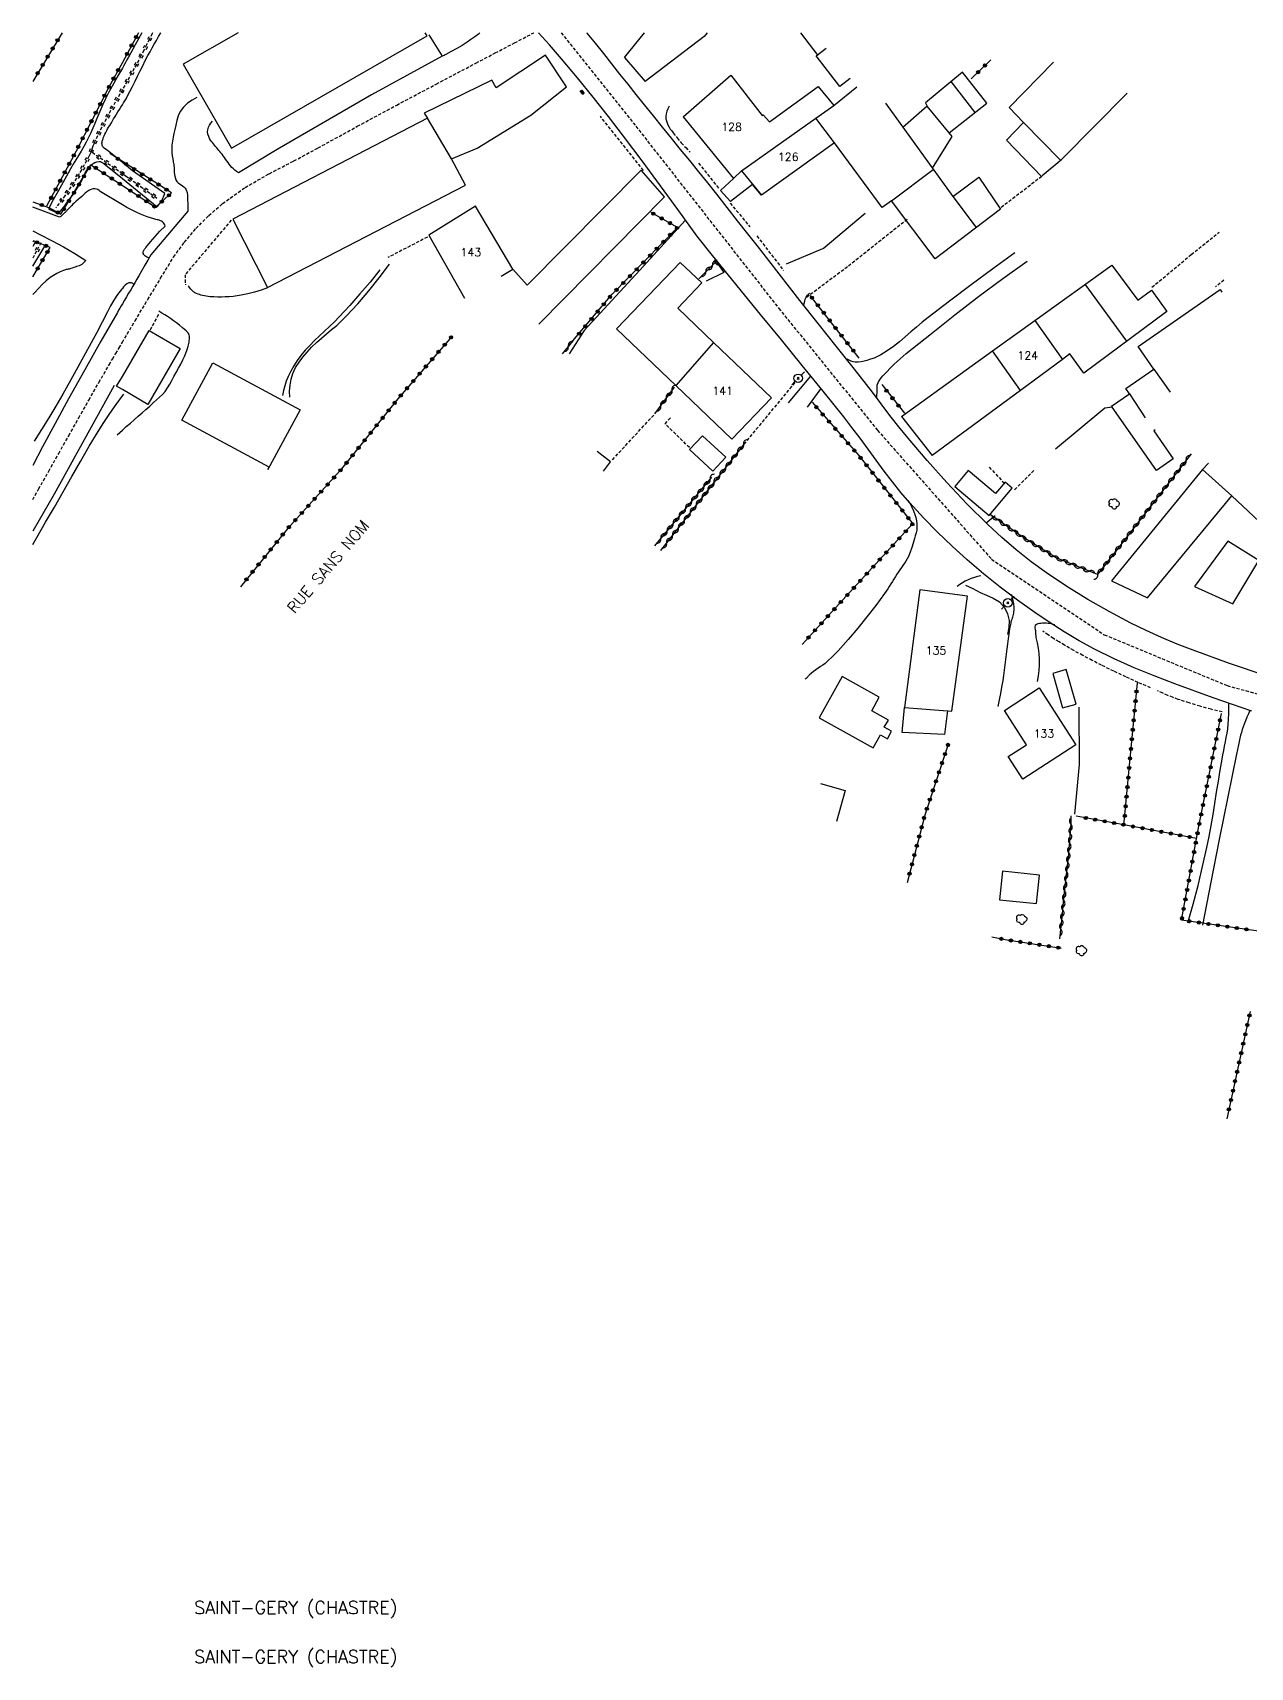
# Model space of a CAD drawing. Header units: millimetres. Extents: x 168000 to 169000, y 139000 to 140000.
# Drawn here: x 168000 to 168190.1, y 139744.7 to 140000 of the extents above; entities that cross this region are included whole.
import ezdxf
from ezdxf.enums import TextEntityAlignment as Align

# ---------------------------------------------------------------- set-up
doc = ezdxf.new("R2010")
doc.units = ezdxf.units.MM
doc.linetypes.add('DASHED', pattern=[0.75, 0.5, -0.25])
doc.layers.get('0').update_dxf_attribs({"linetype": 'CONTINUOUS'})
for name, color, linetype in [('W0001', 6, 'DASHED'), ('W0008', 7, 'CONTINUOUS'), ('W0017', 7, 'CONTINUOUS'), ('W0071', 7, 'CONTINUOUS'), ('W0101', 7, 'CONTINUOUS'), ('W0104', 1, 'CONTINUOUS'), ('W0112', 1, 'DASHED'), ('W0120', 7, 'CONTINUOUS'), ('W0211', 2, 'CONTINUOUS'), ('W0214', 2, 'CONTINUOUS'), ('W0220', 5, 'DASHED'), ('W0300', 7, 'CONTINUOUS'), ('W0310', 3, 'CONTINUOUS'), ('W0322', 7, 'CONTINUOUS'), ('W0323', 7, 'CONTINUOUS'), ('W0330', 7, 'CONTINUOUS'), ('W0401', 7, 'CONTINUOUS'), ('W0473', 7, 'CONTINUOUS'), ('W0510', 5, 'CONTINUOUS'), ('W0980', 7, 'CONTINUOUS'), ('W0989', 7, 'CONTINUOUS'), ('W0991', 7, 'CONTINUOUS'), ('W1102', 7, 'CONTINUOUS')]:
    doc.layers.add(name, color=color, linetype=linetype)
doc.styles.get("Standard").update_dxf_attribs({"font": 'romans.shx', "width": 0.85})

# ---------------------------------------------------------------- blocks, each defined once
blk = doc.blocks.new('T473')
for p, q in [((-0.166667, 0.166667), (0.166667, -0.166667)), ((-0.166667, -0.166667), (0.166667, 0.166667)), ((0.500001, 0.500001), (1.000002, 1.000002)), ((-1.000002, -1.000002), (-0.500001, -0.500001))]:
    blk.add_line(p, q)
blk.add_ellipse((0, 0), major_axis=(0.471405, 0.471405), ratio=1, start_param=5.4977871438, end_param=11.780972451)
blk = doc.blocks.new('T401')
for p, q in [((-0.3, 0.3), (0, 0.3)), ((-0.3, -0.25), (-0.3, 0.3)), ((-0.3, 0.15), (0, 0.15)), ((-0.3, 0), (0, 0)), ((0, 0.3), (0, -0.25)), ((-0.3, -0.15), (0, -0.15)), ((-0.3, -0.25), (-0.3, -0.3)), ((-0.3, -0.3), (0, -0.3)), ((0, -0.3), (0, -0.25))]:
    blk.add_line(p, q)
blk = doc.blocks.new('T300')
for p, q in [((-0.8, 0.51), (-0.86, 0.34)), ((-0.86, 0.34), (-0.86, 0.17)), ((-0.86, 0.17), (-0.74, 0.06)), ((-0.69, 0.63), (-0.8, 0.51)), ((-0.8, -0.06), (-0.74, 0.06)), ((-0.74, 0.06), (-0.69, 0.11)), ((-0.57, 0.69), (-0.69, 0.63)), ((-0.46, 0.69), (-0.57, 0.69)), ((-0.29, 0.63), (-0.46, 0.69)), ((-0.29, 0.63), (-0.17, 0.74)), ((-0.23, 0.57), (-0.29, 0.63)), ((-0.17, 0.74), (-0.06, 0.8)), ((-0.06, 0.8), (0.06, 0.8)), ((0.06, 0.8), (0.23, 0.74)), ((0.23, 0.74), (0.34, 0.63)), ((0.34, 0.63), (0.4, 0.51)), ((0.46, 0.46), (0.34, 0.46)), ((0.4, 0.51), (0.4, 0.46)), ((0.57, 0.4), (0.46, 0.46)), ((0.57, 0.4), (0.69, 0.29)), ((0.69, 0.29), (0.74, 0.17)), ((0.74, 0.06), (0.69, -0.17)), ((0.74, 0.17), (0.74, 0.06)), ((-0.8, -0.17), (-0.8, -0.06)), ((-0.8, -0.23), (-0.8, -0.17)), ((-0.74, -0.34), (-0.8, -0.23)), ((-0.69, -0.4), (-0.74, -0.34)), ((-0.51, -0.46), (-0.69, -0.4)), ((-0.4, -0.46), (-0.51, -0.46)), ((-0.4, -0.46), (-0.34, -0.46)), ((-0.34, -0.46), (-0.34, -0.4)), ((-0.34, -0.51), (-0.34, -0.46)), ((-0.29, -0.63), (-0.34, -0.51)), ((-0.17, -0.74), (-0.29, -0.63)), ((-0.06, -0.8), (-0.17, -0.74)), ((0.06, -0.8), (-0.06, -0.8)), ((0.17, -0.74), (0.06, -0.8)), ((0.23, -0.69), (0.17, -0.74)), ((0.29, -0.46), (0.23, -0.46)), ((0.29, -0.63), (0.23, -0.69)), ((0.46, -0.4), (0.29, -0.46)), ((0.34, -0.51), (0.29, -0.63)), ((0.34, -0.51), (0.34, -0.46)), ((0.57, -0.34), (0.46, -0.4)), ((0.63, -0.29), (0.57, -0.34)), ((0.69, -0.17), (0.63, -0.29))]:
    blk.add_line(p, q)
blk = doc.blocks.new('t323o')
at = {"color": 0, "linetype": 'Continuous'}
for radius in [0.25, 0.15]:
    blk.add_circle((0, 0), radius, dxfattribs=at)
blk = doc.blocks.new('t220o')
at = {"color": 0, "linetype": 'Continuous'}
for p, q in [((-0.25, 0.25), (0.25, 0.25)), ((-0.25, -0.25), (0.25, -0.25))]:
    blk.add_line(p, q, dxfattribs=at)
blk = doc.blocks.new('t310o')
at = {"color": 0, "linetype": 'Continuous'}
for centre, start, end in [((-0.5, 0.38), 216.8699, 323.1304), ((0.5, -0.37), 36.8699, 143.1303)]:
    blk.add_arc(centre, 0.625, start, end, dxfattribs=at)
blk = doc.blocks.new('t322o')
at = {"color": 0, "linetype": 'Continuous'}
for radius in [0.25, 0.15]:
    blk.add_circle((0, 0), radius, dxfattribs=at)

msp = doc.modelspace()

# ---------------------------------------------------------------- linework, layer by layer
at = {"layer": 'W0001'}
for points in [[(168014, 139951.65), (168015.98, 139954.99), (168017.97, 139958.32), (168019.98, 139961.64), (168022, 139964.95), (168023.67, 139967.25), (168025.5, 139969.42), (168027.5, 139971.45), (168029.64, 139973.31), (168033.17, 139975.83), (168036.94, 139977.98), (168040.77, 139979.97), (168044.56, 139982), (168050.69, 139985.38), (168056.85, 139988.7), (168063.03, 139991.98), (168069.22, 139995.25), (168072.23, 139996.83), (168075.24, 139998.41), (168078.25, 139999.98), (168078.28, 140000)], [(168082.5, 140000), (168094.18, 139985.4), (168116.52, 139956.94), (168131.93, 139937.9), (168149.74, 139917.76), (168167.34, 139905.97), (168186.52, 139898.03), (168205.78, 139892.76), (168232.59, 139884.48), (168261.18, 139877.67), (168289.46, 139875.78), (168313.56, 139878.04), (168349.98, 139883.15), (168367.98, 139884.7)], [(168000, 139927.09), (168000.93, 139928.72), (168002.5, 139931.5), (168004.06, 139934.28), (168005.63, 139937.06), (168007.19, 139939.84), (168008.77, 139942.62), (168010.35, 139945.39), (168011.95, 139948.15), (168012.46, 139949.03), (168012.97, 139949.9), (168013.49, 139950.78), (168014, 139951.65)]]:
    msp.add_lwpolyline(points, dxfattribs=at)
at = {"layer": 'W0008'}
for points in [[(168061.88, 139999.67), (168063.94, 139996.32), (168052.92, 139990.31), (168038.15, 139981.78), (168032.12, 139978.1)], [(168069.85, 140000), (168069.62, 139999.78), (168069.04, 139999.34), (168068.44, 139998.93), (168067.86, 139998.52), (168067.06, 139997.99), (168066.22, 139997.51), (168065.37, 139997.06), (168064.53, 139996.62), (168064.39, 139996.54), (168064.24, 139996.45), (168064.09, 139996.37), (168063.94, 139996.32)], [(168103.69, 139968.25), (168100.9, 139972.19), (168098.06, 139976.1), (168095.19, 139979.98), (168092.27, 139983.83), (168089.91, 139986.9), (168087.52, 139989.95), (168085.08, 139992.97), (168082.6, 139995.94), (168080.71, 139998.11), (168078.99, 140000)], [(168131.16, 139943.88), (168128.31, 139947.45), (168125.48, 139951.02), (168122.64, 139954.6), (168119.82, 139958.18), (168118.19, 139960.25), (168116.56, 139962.33), (168114.94, 139964.41), (168113.33, 139966.48), (168111.7, 139968.56), (168110.08, 139970.64), (168108.45, 139972.71), (168106.81, 139974.78), (168105.41, 139976.53), (168104.01, 139978.28), (168102.6, 139980.03), (168101.18, 139981.77), (168099.77, 139983.52), (168098.35, 139985.26), (168096.94, 139987), (168095.52, 139988.75), (168094.25, 139990.34), (168092.98, 139991.94), (168091.71, 139993.54), (168090.44, 139995.15), (168089.17, 139996.75), (168087.89, 139998.34), (168086.59, 139999.91), (168086.52, 140000)], [(168024.21, 139972.15), (168018.43, 139965.3)], [(168190.4, 139894.04), (168184.34, 139896.1), (168178.33, 139898.3), (168175.15, 139899.53), (168171.99, 139900.82), (168168.86, 139902.2), (168165.8, 139903.71), (168163.4, 139905.02), (168161.05, 139906.43), (168158.75, 139907.91), (168156.49, 139909.44), (168153.76, 139911.38), (168151.08, 139913.39), (168148.45, 139915.48), (168145.9, 139917.66), (168143.56, 139919.78), (168141.29, 139921.98), (168139.09, 139924.25), (168136.96, 139926.59), (168135.59, 139928.2), (168134.26, 139929.86), (168132.98, 139931.54), (168131.71, 139933.24), (168130.46, 139934.94), (168129.21, 139936.65), (168127.94, 139938.34), (168126.64, 139940.01), (168123.43, 139944.03), (168120.18, 139948.03), (168116.92, 139952.01), (168113.66, 139955.99), (168111.17, 139959.06), (168108.68, 139962.12), (168106.18, 139965.19), (168103.69, 139968.25)], [(168018.43, 139965.3), (168017.97, 139964.48), (168017.52, 139963.67), (168017.06, 139962.86), (168016.59, 139962.05), (168016.27, 139961.5), (168015.95, 139960.95), (168015.63, 139960.4), (168015.3, 139959.85), (168014.97, 139959.31), (168014.65, 139958.76), (168014.32, 139958.21), (168014, 139957.66)], [(168014, 139957.66), (168013.8, 139957.33), (168013.61, 139956.99), (168013.41, 139956.65), (168013.22, 139956.32), (168010.65, 139951.83), (168008.12, 139947.33), (168005.6, 139942.81), (168003.12, 139938.28), (168001.54, 139935.33), (168000, 139932.38)], [(168012.7, 139944.9), (168003.37, 139927.9), (168000, 139922.16)], [(168192.64, 139899.55), (168186.9, 139901.47), (168181.21, 139903.54), (168178.73, 139904.5), (168176.28, 139905.52), (168173.86, 139906.61), (168171.48, 139907.78), (168168.1, 139909.58), (168164.77, 139911.47), (168161.51, 139913.48), (168158.33, 139915.62), (168155.93, 139917.38), (168153.6, 139919.23), (168151.34, 139921.16), (168149.15, 139923.17), (168145.88, 139926.4), (168142.74, 139929.75), (168139.7, 139933.2), (168136.72, 139936.69), (168135.27, 139938.44), (168133.86, 139940.23), (168132.49, 139942.04), (168131.16, 139943.88)]]:
    msp.add_lwpolyline(points, dxfattribs=at)
at = {"layer": 'W0017'}
for points in [[(168119.89, 140000), (168122.62, 139996.42)], [(168032.12, 139978.1), (168031.85, 139978.3), (168031.59, 139978.51), (168031.34, 139978.73), (168031.11, 139978.97), (168030.89, 139979.21), (168030.69, 139979.46), (168030.5, 139979.71), (168030.31, 139979.97), (168030.13, 139980.23), (168029.95, 139980.49), (168029.76, 139980.75), (168029.57, 139981.01), (168029.4, 139981.21), (168029.24, 139981.42), (168029.07, 139981.62), (168028.9, 139981.83), (168028.73, 139982.03), (168028.56, 139982.23), (168028.39, 139982.44), (168028.23, 139982.64), (168028.07, 139982.84), (168027.9, 139983.03), (168027.74, 139983.24), (168027.61, 139983.46), (168027.48, 139983.79), (168027.37, 139984.13), (168027.32, 139984.49), (168027.34, 139984.85), (168027.43, 139985.23), (168027.59, 139985.58), (168027.81, 139985.89), (168028.08, 139986.17)], [(168123.42, 139966.27), (168130.02, 139971.83)], [(168101.91, 139970.68), (168094.8, 139962.92), (168086.14, 139953.51), (168083.76, 139949.86)], [(168117.71, 139963.88), (168123.39, 139966.29)], [(168120.44, 139957.39), (168120.48, 139957.72), (168120.55, 139958.05), (168120.65, 139958.37), (168120.78, 139958.67), (168120.89, 139958.85), (168121.01, 139959.02), (168121.15, 139959.18), (168121.31, 139959.32)], [(168136.68, 139926.96), (168137.01, 139926.44), (168137.3, 139925.89), (168137.55, 139925.33), (168137.76, 139924.75), (168137.9, 139924.27), (168138, 139923.78), (168138.07, 139923.27), (168138.08, 139922.77), (168138.04, 139922.32), (168137.95, 139921.87), (168137.83, 139921.44), (168137.71, 139921.01), (168137.51, 139920.29), (168137.29, 139919.58), (168137.04, 139918.88), (168136.74, 139918.2), (168136.55, 139917.83), (168136.34, 139917.48), (168136.12, 139917.13), (168135.89, 139916.78), (168135.65, 139916.45), (168135.41, 139916.11), (168135.18, 139915.77), (168134.95, 139915.42), (168134.71, 139915.04), (168134.48, 139914.66), (168134.24, 139914.28), (168134, 139913.9), (168133.77, 139913.52), (168133.52, 139913.14), (168133.27, 139912.76), (168133.02, 139912.4), (168131.67, 139910.56), (168130.27, 139908.75), (168128.84, 139906.99), (168127.36, 139905.25), (168126.57, 139904.35), (168125.77, 139903.46), (168124.93, 139902.6), (168124.06, 139901.78), (168123.73, 139901.5), (168123.38, 139901.24), (168123.02, 139900.99), (168122.66, 139900.75), (168122.3, 139900.51), (168121.95, 139900.25), (168121.61, 139899.98), (168121.28, 139899.69), (168120.76, 139899.15), (168120.64, 139899.01)], [(168148.87, 139923.46), (168150.29, 139924.6)], [(168148.08, 139915.18), (168147.56, 139915.07), (168147.06, 139914.93), (168146.56, 139914.76), (168146.07, 139914.55), (168145.62, 139914.33), (168145.19, 139914.09), (168144.78, 139913.81), (168144.38, 139913.51)], [(168159.64, 139907.51), (168159.37, 139907.58), (168159.1, 139907.65), (168158.83, 139907.7), (168158.55, 139907.73), (168158.27, 139907.76), (168157.98, 139907.77), (168157.7, 139907.77), (168157.41, 139907.73), (168157.2, 139907.7), (168156.97, 139907.67), (168156.75, 139907.58), (168156.57, 139907.41), (168156.5, 139907.21), (168156.51, 139906.99), (168156.56, 139906.79), (168156.59, 139906.61), (168156.61, 139906.34), (168156.62, 139906.07), (168156.64, 139905.8), (168156.67, 139905.52)], [(168156.67, 139905.52), (168156.86, 139904.7), (168157.01, 139903.86), (168157.11, 139903.02), (168157.16, 139902.17), (168157.16, 139901.29), (168157.11, 139900.41), (168157, 139899.54), (168156.84, 139898.67)]]:
    msp.add_lwpolyline(points, dxfattribs=at)
msp.add_lwpolyline([(168181.45, 139913.51), (168187.39, 139910.78), (168191.45, 139917.56), (168186.62, 139920.58)], close=True, dxfattribs=at)
at = {"layer": 'W0071'}
for points in [[(168025.65, 139989.89), (168024.88, 139989.48), (168024.19, 139988.97), (168023.57, 139988.37), (168023.04, 139987.68), (168022.71, 139987.02), (168022.49, 139986.3), (168022.35, 139985.58), (168022.2, 139984.88), (168022.06, 139984.28), (168021.93, 139983.67), (168021.83, 139983.06), (168021.75, 139982.45), (168021.73, 139982.14), (168021.73, 139981.84), (168021.74, 139981.53), (168021.75, 139981.23), (168021.8, 139980.76), (168021.87, 139980.28), (168021.95, 139979.81), (168022.03, 139979.34), (168022.08, 139978.77), (168022.1, 139978.18), (168022.17, 139977.58), (168022.37, 139977.01), (168022.53, 139976.78), (168022.73, 139976.57), (168022.95, 139976.4), (168023.17, 139976.24), (168023.39, 139976.09), (168023.61, 139975.91), (168023.81, 139975.71), (168023.96, 139975.47), (168024.11, 139975.06), (168024.16, 139974.63), (168024.17, 139974.2), (168024.18, 139973.79), (168024.21, 139973.37), (168024.22, 139972.95), (168024.22, 139972.54), (168024.21, 139972.12)], [(168010.56, 139975.2), (168010.38, 139975.36), (168010.18, 139975.49), (168009.95, 139975.58), (168009.72, 139975.62), (168009.46, 139975.62), (168009.21, 139975.55), (168008.97, 139975.46), (168008.75, 139975.35), (168008.45, 139975.15), (168008.18, 139974.92), (168007.92, 139974.67), (168007.66, 139974.43), (168007.37, 139974.18), (168007.08, 139973.93), (168006.8, 139973.67), (168006.52, 139973.41), (168006.29, 139973.2), (168006.07, 139972.98), (168005.84, 139972.77), (168005.62, 139972.54), (168005.53, 139972.45), (168005.44, 139972.35), (168005.35, 139972.25), (168005.26, 139972.14), (168005.16, 139972.04), (168005.07, 139971.94), (168004.98, 139971.85), (168004.88, 139971.75), (168004.71, 139971.6), (168004.54, 139971.45), (168004.37, 139971.31), (168004.18, 139971.18)], [(168014, 139973.1), (168010.56, 139975.2)], [(168004.18, 139971.18), (168000, 139972.75)], [(168020.69, 139969.79), (168020.63, 139969.98), (168020.53, 139970.16), (168020.41, 139970.32), (168020.26, 139970.46), (168020.11, 139970.56), (168019.94, 139970.64), (168019.77, 139970.7), (168019.59, 139970.75), (168019.42, 139970.78), (168019.24, 139970.82), (168019.07, 139970.86), (168018.9, 139970.91), (168018.39, 139971.08), (168017.87, 139971.25), (168017.36, 139971.44), (168016.86, 139971.65), (168016.14, 139971.99), (168015.42, 139972.35), (168014.71, 139972.72), (168014, 139973.1)], [(168000, 139969.04), (168001.21, 139968.45), (168003.02, 139967.51), (168004.8, 139966.53), (168006.57, 139965.5), (168008.3, 139964.43)], [(168018.17, 139964.84), (168017.99, 139964.87), (168017.83, 139964.93), (168017.67, 139965.02), (168017.53, 139965.13), (168017.43, 139965.23), (168017.33, 139965.36), (168017.26, 139965.51), (168017.24, 139965.67), (168017.25, 139965.79), (168017.29, 139965.9), (168017.34, 139966.01), (168017.4, 139966.1), (168017.47, 139966.19), (168017.55, 139966.27), (168017.62, 139966.35), (168017.68, 139966.44), (168018.37, 139967.33), (168019.1, 139968.19), (168019.87, 139969.01), (168020.69, 139969.79)], [(168008.28, 139964.43), (168008.15, 139964.25), (168008, 139964.09), (168007.83, 139963.94), (168007.66, 139963.81), (168007.47, 139963.7), (168007.27, 139963.61), (168007.07, 139963.54), (168006.86, 139963.46), (168006.64, 139963.38), (168006.41, 139963.31), (168006.18, 139963.23), (168005.95, 139963.17), (168005.81, 139963.13), (168005.67, 139963.09), (168005.53, 139963.06), (168005.39, 139963.03), (168005.24, 139963), (168005.1, 139962.96), (168004.97, 139962.92), (168004.83, 139962.87), (168004.28, 139962.64), (168003.75, 139962.37), (168003.24, 139962.08), (168002.75, 139961.75), (168002.09, 139961.23), (168001.47, 139960.65), (168000.89, 139960.05), (168000.31, 139959.44), (168000.12, 139959.23), (168000, 139959.1)], [(168153.37, 139965.6), (168149.95, 139963.12), (168146.55, 139960.61), (168143.18, 139958.08), (168139.82, 139955.52), (168138.9, 139954.79), (168138, 139954.03), (168137.12, 139953.26), (168136.24, 139952.49), (168135.34, 139951.73), (168134.41, 139951), (168133.45, 139950.32), (168132.45, 139949.69), (168131.92, 139949.42), (168131.38, 139949.19), (168130.83, 139948.99), (168130.26, 139948.82), (168129.82, 139948.71), (168129.36, 139948.6), (168128.9, 139948.54), (168128.43, 139948.55), (168128.1, 139948.6), (168127.79, 139948.7), (168127.49, 139948.83), (168127.21, 139949)], [(168131.8, 139943.06), (168131.82, 139943.26), (168131.84, 139943.47), (168131.86, 139943.68), (168131.88, 139943.88), (168131.88, 139944.03), (168131.88, 139944.18), (168131.87, 139944.33), (168131.87, 139944.48), (168131.86, 139944.63), (168131.87, 139944.78), (168131.89, 139944.93), (168131.93, 139945.08), (168132.08, 139945.45), (168132.28, 139945.79), (168132.52, 139946.11), (168132.77, 139946.42), (168134.51, 139948.24), (168136.41, 139949.9), (168138.38, 139951.46), (168140.34, 139953.02), (168144, 139955.94), (168147.72, 139958.8), (168151.49, 139961.6), (168155.3, 139964.33)], [(168014, 139960.05), (168013.97, 139960.02), (168013.94, 139959.98), (168013.92, 139959.95), (168013.89, 139959.91), (168013.24, 139959.1), (168012.66, 139958.24), (168012.14, 139957.35), (168011.68, 139956.42)], [(168015.79, 139960.68), (168015.63, 139960.82), (168015.44, 139960.91), (168015.24, 139960.95), (168015.03, 139960.93), (168014.7, 139960.8), (168014.42, 139960.58), (168014.2, 139960.31), (168014, 139960.05)], [(168036.67, 139960.14), (168035.66, 139959.79), (168034.64, 139959.48), (168033.61, 139959.22), (168032.57, 139959), (168031.95, 139958.89), (168031.32, 139958.81), (168030.69, 139958.76), (168030.07, 139958.72), (168029.48, 139958.71), (168028.89, 139958.71), (168028.3, 139958.73), (168027.71, 139958.77), (168027.41, 139958.8), (168027.11, 139958.84), (168026.81, 139958.88), (168026.52, 139958.95), (168026.28, 139959.01), (168026.05, 139959.09), (168025.82, 139959.17), (168025.6, 139959.27), (168025.47, 139959.33), (168025.34, 139959.39), (168025.22, 139959.46), (168025.1, 139959.54), (168024.88, 139959.74), (168024.68, 139959.95), (168024.49, 139960.19), (168024.33, 139960.44)], [(168011.68, 139956.42), (168009.99, 139953.17), (168008.26, 139949.93), (168006.49, 139946.73), (168004.68, 139943.54), (168003.6, 139941.69), (168002.5, 139939.85), (168001.38, 139938.03), (168000.24, 139936.22)], [(168014, 139937.92), (168014.62, 139938.47), (168015.25, 139939.01), (168015.87, 139939.56), (168016.49, 139940.11), (168017.09, 139940.64), (168017.69, 139941.16), (168018.29, 139941.69), (168018.87, 139942.22), (168019.34, 139942.64), (168019.81, 139943.05), (168020.27, 139943.49), (168020.69, 139943.96), (168021.07, 139944.51), (168021.4, 139945.1), (168021.71, 139945.7), (168022.03, 139946.29), (168022.39, 139946.94), (168022.76, 139947.59), (168023.11, 139948.25), (168023.44, 139948.92), (168023.68, 139949.44), (168023.9, 139949.97), (168024.1, 139950.5), (168024.26, 139951.06), (168024.31, 139951.27), (168024.37, 139951.48), (168024.42, 139951.69), (168024.46, 139951.91), (168024.49, 139952.14), (168024.49, 139952.36), (168024.47, 139952.59), (168024.41, 139952.82), (168024.22, 139953.16), (168023.96, 139953.44), (168023.67, 139953.68), (168023.39, 139953.91), (168022.94, 139954.3), (168022.47, 139954.66), (168021.99, 139955.01), (168021.5, 139955.35), (168021.07, 139955.65), (168020.62, 139955.94), (168020.17, 139956.22), (168019.72, 139956.49)], [(168121.47, 139946.38), (168117.96, 139942.17)], [(168123.07, 139944.41), (168120.96, 139941.5)], [(168013.17, 139937.18), (168014, 139937.92)], [(168152.82, 139912.29), (168152.96, 139911.79), (168153.06, 139911.29), (168153.14, 139910.78), (168153.19, 139910.26), (168153.2, 139910.03), (168153.19, 139909.8), (168153.17, 139909.57), (168153.14, 139909.34), (168153.1, 139909.14), (168153.06, 139908.94), (168153, 139908.74), (168152.94, 139908.55), (168152.88, 139908.35), (168152.82, 139908.15), (168152.77, 139907.96), (168152.72, 139907.76), (168152.61, 139907.17), (168152.51, 139906.58), (168152.43, 139905.99), (168152.35, 139905.4), (168152.23, 139904.57), (168152.13, 139903.75), (168152.03, 139902.92), (168151.93, 139902.1), (168151.83, 139901.27), (168151.72, 139900.45), (168151.61, 139899.62), (168151.48, 139898.8), (168151.31, 139897.79), (168151.12, 139896.78), (168150.92, 139895.78), (168150.71, 139894.78)], [(168180.36, 139860.98), (168181.2, 139863.9), (168181.98, 139866.83), (168182.7, 139869.78), (168183.37, 139872.74), (168183.71, 139874.46), (168184.03, 139876.18), (168184.33, 139877.9), (168184.61, 139879.63), (168184.88, 139881.36), (168185.15, 139883.09), (168185.43, 139884.82), (168185.72, 139886.54), (168185.85, 139887.22), (168185.98, 139887.89), (168186.12, 139888.57), (168186.26, 139889.25), (168186.39, 139889.92), (168186.51, 139890.6), (168186.61, 139891.29), (168186.69, 139891.97), (168186.76, 139892.79), (168186.79, 139893.61), (168186.8, 139894.43), (168186.77, 139895.25)], [(168190.09, 139894.13), (168189.84, 139893.61), (168189.6, 139893.08), (168189.38, 139892.54), (168189.17, 139892), (168189.02, 139891.58), (168188.88, 139891.15), (168188.75, 139890.72), (168188.63, 139890.29), (168188.45, 139889.55), (168188.29, 139888.8), (168188.15, 139888.05), (168188.01, 139887.31), (168186.65, 139880.64), (168185.3, 139873.98), (168183.97, 139867.31), (168182.65, 139860.63)]]:
    msp.add_lwpolyline(points, dxfattribs=at)
at = {"layer": 'W0101'}
for points in [[(168101.58, 139986.84), (168109, 139993.36), (168113.89, 139987.09)], [(168061.13, 139987.43), (168061.63, 139986.64)], [(168101.58, 139986.84), (168109.44, 139977.21)], [(168117.31, 139983.09), (168122.27, 139986.63)], [(168125.2, 139982.82), (168122.27, 139986.63)], [(168125.2, 139982.82), (168113.79, 139974.6)], [(168109.44, 139977.21), (168110.71, 139978.4)], [(168110.71, 139978.4), (168113.79, 139974.6)], [(168075, 139963.07), (168069.15, 139972.89), (168061.88, 139968.4), (168067.42, 139958.56)], [(168073.16, 139961.97), (168075, 139963.07)], [(168149.89, 139950.3), (168156.49, 139955.06)], [(168156.49, 139955.06), (168160.82, 139948.96)], [(168106.31, 139951.63), (168100.44, 139944.89)], [(168106.31, 139951.63), (168115.35, 139942.97), (168109.17, 139936.53)], [(168154.25, 139944.12), (168149.89, 139950.3)], [(168160.82, 139948.96), (168154.25, 139944.12)], [(168109.17, 139936.53), (168100.44, 139944.89)]]:
    msp.add_lwpolyline(points, dxfattribs=at)
for points in [[(168143.51, 139894.03), (168145.97, 139912.02), (168138.55, 139912.99), (168136.14, 139894.6)], [(168162.92, 139888.75), (168154.64, 139883.41), (168152.35, 139886.96), (168155.19, 139888.79), (168151.73, 139894.16), (168157.17, 139897.67), (168162.92, 139888.75)]]:
    msp.add_lwpolyline(points, close=True, dxfattribs=at)
at = {"layer": 'W0104'}
for points in [[(168032.07, 140000), (168023.51, 139995.08), (168031.03, 139981.97)], [(168031.03, 139981.97), (168061.58, 139999.52), (168061.3, 140000)], [(168092.42, 139996.14), (168095.53, 140000)], [(168105.3, 140000), (168104.85, 139999.42), (168095.65, 139992.37)], [(168127.66, 139992.86), (168126.02, 139991.6), (168122.34, 139996.4), (168123.9, 139997.59)], [(168080.07, 139996.47), (168072.37, 139991.4)], [(168083.37, 139991.53), (168080.07, 139996.47)], [(168092.42, 139996.14), (168095.65, 139992.37)], [(168159.41, 139995.41), (168152.47, 139988.3), (168154.71, 139985.99), (168152.07, 139983.24), (168157.61, 139977.48)], [(168071.7, 139992.59), (168061.13, 139987.43)], [(168072.37, 139991.4), (168071.7, 139992.59)], [(168140.49, 139978.82), (168143.59, 139983.79), (168143.14, 139984.36), (168149.02, 139989), (168145.18, 139993.86), (168139.42, 139989.07), (168139.69, 139988.5), (168135.88, 139985.21)], [(168147.15, 139987.52), (168143.41, 139992.39)], [(168031.26, 139970.86), (168036.69, 139960.21), (168067.58, 139976.17), (168065.38, 139980.29), (168069.4, 139981.95), (168077.81, 139987.14), (168083.37, 139991.53)], [(168113.89, 139987.09), (168114.09, 139987.16), (168115.05, 139986.07), (168122.67, 139991.6), (168125.1, 139988.65), (168128.72, 139991.53)], [(168157.66, 139977.71), (168160.73, 139980.26), (168170.91, 139990.57)], [(168061.63, 139986.64), (168031.26, 139970.86)], [(168065.38, 139980.29), (168061.63, 139986.64)], [(168122.27, 139986.63), (168125.1, 139988.65)], [(168133.16, 139988.97), (168143.69, 139974.41), (168147.73, 139977.41), (168151.11, 139972.45), (168140.93, 139964.7)], [(168143.14, 139984.36), (168139.69, 139988.5)], [(168154.71, 139985.99), (168160.52, 139980.09)], [(168140.93, 139964.7), (168134.11, 139973.74), (168132.67, 139972.72), (168125.2, 139982.82)], [(168125.2, 139982.82), (168125.2, 139982.82)], [(168095, 139978.52), (168077.19, 139960.56), (168075, 139963.07)], [(168098.65, 139974.38), (168095, 139978.52)], [(168107.43, 139975.35), (168109.44, 139977.21)], [(168134.11, 139973.74), (168140.62, 139978.64)], [(168079.03, 139954.5), (168098.65, 139974.38)], [(168107.43, 139975.35), (168108.97, 139973.66)], [(168113.79, 139974.6), (168112.42, 139976.27), (168108.97, 139973.66)], [(168143.69, 139974.41), (168147.32, 139969.56)], [(168100.44, 139944.89), (168091.19, 139953.76), (168101.12, 139964.13), (168104.48, 139960.91), (168100.72, 139956.99), (168106.31, 139951.63)], [(168156.49, 139955.06), (168168.53, 139963.71), (168172.6, 139958.25), (168174.71, 139959.77), (168177.11, 139956.44), (168164.16, 139946.81), (168161.98, 139949.82), (168160.82, 139948.96)], [(168170.86, 139951.8), (168164.37, 139960.72)], [(168175.27, 139937.97), (168175.06, 139937.83), (168178.12, 139933.44), (168175.48, 139931.61), (168168.49, 139941.66), (168171.28, 139943.6), (168170.72, 139944.42), (168175.08, 139947.45), (168172.61, 139950.99), (168185.41, 139959.9), (168185.7, 139959.48)], [(168018.18, 139953.49), (168023.04, 139950.66), (168017.97, 139941.94), (168014, 139944.25)], [(168014, 139946.3), (168018.18, 139953.49)], [(168135.65, 139940.06), (168149.89, 139950.3)], [(168014, 139944.25), (168013.11, 139944.77), (168014, 139946.3)], [(168175.08, 139947.45), (168177.62, 139943.83)], [(168154.25, 139944.12), (168140.46, 139933.96)], [(168171.28, 139943.6), (168173.74, 139939.84)], [(168135.65, 139940.06), (168140.46, 139933.96)], [(168090.24, 139932.97), (168088.15, 139934.61)], [(168089.12, 139931.52), (168090.24, 139932.97)], [(168183.59, 139932.79), (168182.7, 139931.8), (168168.45, 139914.38)], [(168187.24, 139927.68), (168182.7, 139931.8)], [(168174.06, 139911.73), (168187.24, 139927.68), (168193.25, 139922.03)], [(168168.45, 139914.38), (168174.06, 139911.73)], [(168142.84, 139894.16), (168142.4, 139890.41), (168135.8, 139890.71), (168136.14, 139894.6)], [(168123.02, 139882.72), (168126.86, 139881.65), (168125.52, 139876.8)]]:
    msp.add_lwpolyline(points, dxfattribs=at)
for points in [[(168023.29, 139939.49), (168028.11, 139948.45), (168041.75, 139941.12), (168036.73, 139931.78), (168036.93, 139932.16), (168023.29, 139939.49)], [(168106.22, 139931.53), (168108.23, 139933.71), (168104.59, 139937.06), (168102.58, 139934.88), (168106.22, 139931.53)], [(168152.95, 139928.87), (168151.84, 139929.81), (168150.33, 139928.03), (168146.08, 139931.62), (168143.98, 139929.14), (168149.34, 139924.6), (168152.95, 139928.87)], [(168159.3, 139899.91), (168160.83, 139894.53), (168162.95, 139895.13), (168161.41, 139900.52), (168159.3, 139899.91)], [(168122.81, 139893), (168131.23, 139888.3), (168132.37, 139890.34), (168133.46, 139889.73), (168134.12, 139890.9), (168132.99, 139891.53), (168133.62, 139892.65), (168131.02, 139894.1), (168132.2, 139896.21), (168126.41, 139899.45), (168122.81, 139893)], [(168151.45, 139869.02), (168150.98, 139864.58), (168156.77, 139863.97), (168157.24, 139868.41), (168151.45, 139869.02)]]:
    msp.add_lwpolyline(points, close=True, dxfattribs=at)
at = {"layer": 'W0112'}
for points in [[(168095.38, 139978.5), (168088.65, 139986.94)], [(168099.4, 139988.5), (168099.18, 139988.13), (168099.02, 139987.73), (168098.92, 139987.31), (168098.87, 139986.89), (168098.89, 139986.55), (168098.96, 139986.22), (168099.07, 139985.9), (168099.2, 139985.6), (168099.37, 139985.26), (168099.57, 139984.95), (168099.79, 139984.65), (168100.02, 139984.36), (168100.64, 139983.57), (168101.29, 139982.8), (168101.97, 139982.05), (168102.67, 139981.33)], [(168103.96, 139979.64), (168107.09, 139975.7)], [(168151.23, 139972.74), (168157.61, 139977.63)], [(168108.92, 139973.39), (168111.98, 139969.69)], [(168031.01, 139970.73), (168023.79, 139962.2), (168023.84, 139960.63)], [(168120.83, 139958.7), (168127.39, 139963.59), (168136.54, 139970.86)], [(168174.78, 139960.24), (168180.93, 139965.35), (168185.28, 139968.86)], [(168061.65, 139968.08), (168055.45, 139964.88)], [(168113.09, 139968.25), (168117.24, 139962.87)], [(168186.03, 139961.37), (168184.68, 139960.29)], [(168019.62, 139955.97), (168018.28, 139953.46)], [(168119, 139945.35), (168111.11, 139935.8)], [(168090.54, 139933.29), (168097.16, 139940.49)], [(168102.55, 139935.2), (168098.75, 139938.92), (168099.59, 139939.84)], [(168149.35, 139932.15), (168151.7, 139929.67)], [(168153.34, 139928.62), (168156.44, 139931.73)], [(168174.58, 139897.68), (168172.64, 139898.52), (168170.72, 139899.38), (168168.81, 139900.28), (168166.91, 139901.2), (168165.45, 139901.95), (168163.99, 139902.72), (168162.56, 139903.51), (168161.13, 139904.33), (168160.27, 139904.85), (168159.42, 139905.39), (168158.58, 139905.94), (168157.76, 139906.52)], [(168185.77, 139893.91), (168184.03, 139894.32), (168182.31, 139894.79), (168180.6, 139895.31), (168178.9, 139895.87), (168178.08, 139896.17), (168177.27, 139896.49), (168176.46, 139896.84), (168175.67, 139897.21)]]:
    msp.add_lwpolyline(points, dxfattribs=at)
at = {"layer": 'W0120'}
msp.add_lwpolyline([(168002.45, 139972.47), (168004.05, 139971.76)], dxfattribs=at)
at = {"layer": 'W0211'}
for points in [[(168040.16, 139943.09), (168040.12, 139944.02), (168040.19, 139944.95), (168040.36, 139945.87), (168040.64, 139946.76), (168041.06, 139947.69), (168041.6, 139948.54), (168042.21, 139949.34), (168042.84, 139950.11), (168043.55, 139950.88), (168044.3, 139951.61), (168045.08, 139952.3), (168045.87, 139952.96), (168046.67, 139953.62), (168047.47, 139954.29), (168048.24, 139954.99), (168048.97, 139955.72), (168050.76, 139957.66), (168052.48, 139959.66), (168054.12, 139961.72), (168055.7, 139963.83)], [(168000, 139920.08), (168000.62, 139921.16), (168002, 139923.54), (168003.38, 139925.92), (168004.76, 139928.3), (168006.1, 139930.67), (168007.44, 139933.04), (168008.8, 139935.4), (168010.21, 139937.73), (168011.12, 139939.14), (168012.06, 139940.54), (168013.02, 139941.92), (168014, 139943.28)], [(168014, 139943.28), (168014.21, 139943.56)], [(168145.65, 139913.71), (168146.24, 139913.45), (168146.82, 139913.18), (168147.39, 139912.9), (168147.96, 139912.59), (168148.92, 139912.14), (168149.96, 139911.7), (168150.97, 139911.1), (168151.75, 139910.24), (168152.23, 139909.25), (168152.46, 139908.18), (168152.45, 139907.08), (168152.2, 139906.02)]]:
    msp.add_lwpolyline(points, dxfattribs=at)
at = {"layer": 'W0214'}
msp.add_lwpolyline([(168054.21, 139962.94), (168052.68, 139961.06), (168051.11, 139959.21), (168049.51, 139957.39), (168047.88, 139955.6), (168047.14, 139954.83), (168046.37, 139954.09), (168045.59, 139953.37), (168044.81, 139952.65), (168044.03, 139951.92), (168043.27, 139951.17), (168042.54, 139950.39), (168041.85, 139949.57), (168041.29, 139948.79), (168040.77, 139947.99), (168040.31, 139947.15), (168039.89, 139946.29), (168039.6, 139945.58), (168039.36, 139944.85), (168039.15, 139944.11), (168039, 139943.36)], dxfattribs=at)
at = {"layer": 'W0220'}
for points in [[(168018.71, 140000), (168018.64, 139999.85), (168018.22, 139998.98), (168017.79, 139998.12), (168017.36, 139997.25), (168016.91, 139996.39), (168016.21, 139995.05), (168015.48, 139993.73), (168014.75, 139992.41), (168014, 139991.09)], [(168014, 139991.09), (168012.9, 139989.15), (168011.82, 139987.2), (168010.78, 139985.22), (168009.79, 139983.21), (168009.65, 139982.9), (168009.53, 139982.59), (168009.41, 139982.27), (168009.3, 139981.95), (168009.18, 139981.62), (168009.06, 139981.31), (168008.92, 139980.99), (168008.78, 139980.68), (168007.63, 139978.58), (168006.38, 139976.53), (168005.04, 139974.54), (168003.61, 139972.62)], [(168014, 139977.96), (168009.08, 139981.42)], [(168019.4, 139974.1), (168018.3, 139974.9), (168017.19, 139975.69), (168016.08, 139976.48), (168014.97, 139977.27), (168014.73, 139977.44), (168014.48, 139977.61), (168014.24, 139977.79), (168014, 139977.96)], [(168001.28, 139967.18), (168000, 139964.76)]]:
    msp.add_lwpolyline(points, dxfattribs=at)
at = {"layer": 'W0300'}
for points in [[(168107.91, 139962.54), (168105.15, 139961.18)], [(168162.72, 139877.93), (168163.49, 139885.72), (168163.44, 139894.65)]]:
    msp.add_lwpolyline(points, dxfattribs=at)
at = {"layer": 'W0310'}
for points in [[(168104.04, 139961.58), (168106.74, 139964.28), (168107.91, 139962.54)], [(168084.36, 139951.85), (168082.67, 139949.85)], [(168097.16, 139940.49), (168100.21, 139944.65)], [(168111.11, 139935.8), (168098.06, 139919.12)], [(168180.88, 139934.21), (168170.76, 139921.11), (168166.27, 139915.37), (168159.84, 139917.98), (168154.61, 139921.2), (168149.4, 139924.8)], [(168097.14, 139919.88), (168106.05, 139930.58)], [(168160.41, 139858.48), (168160.6, 139860.4), (168160.79, 139862.32), (168160.99, 139864.24), (168161.18, 139866.17), (168161.28, 139867.09), (168161.38, 139868.02), (168161.48, 139868.94), (168161.59, 139869.86), (168161.69, 139870.79), (168161.78, 139871.71), (168161.87, 139872.64), (168161.95, 139873.56), (168162.03, 139874.6), (168162.09, 139875.63), (168162.14, 139876.67), (168162.17, 139877.71)]]:
    msp.add_lwpolyline(points, dxfattribs=at)
at = {"layer": 'W0322'}
msp.add_lwpolyline([(168121.7, 139942.27), (168129, 139933.96), (168137.66, 139923.02)], dxfattribs=at)
at = {"layer": 'W0323'}
for points in [[(168004.6, 140000), (168000, 139992.39)], [(168016.51, 140000), (168014, 139995.37)], [(168014, 139995.37), (168011.9, 139991.49), (168006.78, 139981.52), (168002.18, 139972.9)], [(168146.57, 139992.79), (168149.63, 139995.78)], [(168002.6, 139972.66), (168004.41, 139971.65), (168009.1, 139979.37), (168014, 139976.14)], [(168014, 139979.86), (168012.03, 139981.11)], [(168014, 139976.14), (168019.17, 139972.74), (168021.7, 139974.98), (168014, 139979.86)], [(168000, 139973.58), (168002.6, 139972.66)], [(168084.36, 139951.85), (168090.51, 139959.15), (168100.71, 139969.59), (168096.57, 139971.92)], [(168000, 139961.88), (168002.72, 139966.47), (168000.12, 139967.48)], [(168000.12, 139967.48), (168000, 139967.3)], [(168129.07, 139949.15), (168121.41, 139958.97)], [(168065.5, 139952.62), (168057.04, 139942.82), (168048.03, 139931.6), (168039.74, 139922.47), (168032.44, 139913.46)], [(168132.6, 139945.03), (168136.12, 139940.56)], [(168120.14, 139904.43), (168124.75, 139909.49), (168137.41, 139923.29)], [(168170.41, 139876.19), (168171.36, 139886.66), (168172.5, 139898.45)], [(168192.5, 139859.52), (168179.42, 139861.4), (168182.1, 139876.07), (168185.62, 139893.66)], [(168142.97, 139888.85), (168139.35, 139877.95), (168136.55, 139867.2)], [(168181.75, 139874.17), (168170.39, 139876.29), (168162.97, 139877.61)], [(168149.8, 139858.78), (168151.88, 139858.35), (168160.59, 139857.04)], [(168190.14, 139847.11), (168186.48, 139830.38)]]:
    msp.add_lwpolyline(points, dxfattribs=at)
at = {"layer": 'W0330'}
msp.add_lwpolyline([(168159.72, 139935.03), (168167.43, 139941.43), (168168.6, 139941.58)], dxfattribs=at)
at = {"layer": 'W0510'}
for points in [[(168017.02, 140000), (168016, 139998.11), (168014.96, 139996.19), (168014.72, 139995.75), (168014.48, 139995.32), (168014.24, 139994.89), (168014, 139994.46)], [(168014, 139988.72), (168014.19, 139989.04), (168014.38, 139989.36), (168014.57, 139989.68), (168014.75, 139990.01), (168015.18, 139990.8), (168015.6, 139991.6), (168016, 139992.41), (168016.39, 139993.21), (168016.78, 139994.02), (168017.18, 139994.83), (168017.58, 139995.64), (168018, 139996.44), (168018.32, 139997.03), (168018.65, 139997.62), (168018.98, 139998.21), (168019.32, 139998.8), (168019.66, 139999.38), (168019.99, 139999.97), (168020, 140000)], [(168014, 139994.46), (168013.31, 139993.24), (168012.62, 139992.02), (168011.95, 139990.79), (168011.31, 139989.54), (168010.96, 139988.81), (168010.64, 139988.07), (168010.33, 139987.33), (168010.02, 139986.58), (168009.72, 139985.84), (168009.4, 139985.09), (168009.07, 139984.36), (168008.72, 139983.63), (168008.35, 139982.92), (168007.96, 139982.21), (168007.56, 139981.51), (168007.15, 139980.82), (168006.74, 139980.13), (168006.32, 139979.44), (168005.92, 139978.75), (168005.52, 139978.05), (168004.74, 139976.66), (168003.97, 139975.27), (168003.2, 139973.87), (168002.45, 139972.47)], [(168014, 139979.72), (168011.62, 139981.66)], [(168004.05, 139971.76), (168004.85, 139972.75), (168005.61, 139973.77), (168006.36, 139974.8), (168007.07, 139975.85), (168007.34, 139976.28), (168007.56, 139976.73), (168007.77, 139977.19), (168007.98, 139977.65), (168008.21, 139978.12), (168008.48, 139978.56), (168008.79, 139978.99), (168009.15, 139979.36), (168009.42, 139979.57), (168009.71, 139979.74), (168010.03, 139979.85), (168010.37, 139979.89), (168010.57, 139979.87), (168010.77, 139979.8), (168010.94, 139979.7), (168011.1, 139979.56)], [(168011.1, 139979.56), (168014, 139977.21)], [(168020.66, 139974.88), (168015.6, 139978.43), (168014, 139979.72)], [(168014, 139977.21), (168019.42, 139972.82), (168020.14, 139973.74), (168020.66, 139974.9)], [(168000.41, 139967.26), (168000, 139966.61)], [(168000, 139963.52), (168001.88, 139966.64)]]:
    msp.add_lwpolyline(points, dxfattribs=at)
msp.add_lwpolyline([(168011.62, 139981.66, -0.231115), (168010.86, 139982.45, -0.136798), (168010.86, 139983.04, -0.020246), (168011.03, 139983.58, -0.050329), (168012.19, 139985.78, -0.009559), (168014, 139988.72)], format="xyb", dxfattribs=at)
at = {"layer": 'W1102'}
msp.add_lwpolyline([(168110.71, 139978.4), (168117.31, 139983.09)], dxfattribs=at)

# ---------------------------------------------------------------- block references
at = {"layer": 'W0220'}
for p, rotation in [((168018.24, 139999.03), 243.9495034643712), ((168017.57, 139997.68), 243.3784552099443), ((168016.19, 139995.02), 241.3719018655726), ((168016.89, 139996.35), 242.137319288967), ((168014.74, 139992.4), 240.4664252108677), ((168015.47, 139993.71), 240.814922850186), ((168013.14, 139989.57), 240.4855945660519), ((168013.88, 139990.87), 240.4855945660519), ((168011.69, 139986.94), 242.1597450377143), ((168012.41, 139988.26), 241.0293624995088), ((168010.31, 139984.28), 243.876052636124), ((168010.99, 139985.62), 242.1597450377143), ((168009.14, 139981.52), 248.9339445425288), ((168009.66, 139982.92), 246.116330551861), ((168007.78, 139978.85), 241.4011514675834), ((168008.49, 139980.17), 241.4011514675834), ((168010.31, 139980.56), 144.8097026430497), ((168011.54, 139979.7), 144.8097026430497), ((168012.76, 139978.83), 144.8097026430497), ((168006.22, 139976.29), 236.0406258448688), ((168007.01, 139977.56), 238.720887697451), ((168013.99, 139977.97), 144.8097026430497), ((168015.22, 139977.09), 144.5818733154138), ((168016.45, 139976.22), 144.5013555428114), ((168004.51, 139973.82), 233.3603659083069), ((168005.38, 139975.04), 236.0406258448688), ((168017.67, 139975.35), 144.4208412727383), ((168018.89, 139974.47), 144.3403305048254), ((168000.7, 139966.09), 242.1469507613228)]:
    msp.add_blockref('t220o', p, dxfattribs=dict(at, rotation=rotation))
at = {"layer": 'W0300'}
for p in [(168168.92, 139926.39), (168154.48, 139861.5), (168163.81, 139856.61)]:
    msp.add_blockref('T300', p, dxfattribs=at)
at = {"layer": 'W0310'}
for p, rotation in [((168106.16, 139963.7), 45.00000000030827), ((168107.12, 139963.72), 303.8785411043514), ((168105.1, 139962.64), 45.00000000030827), ((168083.64, 139951), 229.8421159581888), ((168098.93, 139942.91), 53.79054110588232), ((168099.82, 139944.12), 53.79054110588232), ((168098.05, 139941.7), 53.79054110588232), ((168111, 139935.66), 231.9573229488611), ((168108.23, 139932.11), 231.9573229488611), ((168109.15, 139933.29), 231.9573229488611), ((168110.07, 139934.47), 231.9573229488611), ((168179.2, 139932.03), 232.311212836215), ((168180.11, 139933.21), 232.311212836215), ((168105.78, 139930.26), 50.25780790463324), ((168106.38, 139929.75), 231.9573229488611), ((168107.3, 139930.93), 231.9573229488611), ((168177.36, 139929.65), 232.311212836215), ((168178.28, 139930.84), 232.311212836215), ((168103.86, 139927.95), 50.25780790463324), ((168104.53, 139927.39), 231.9573229488611), ((168104.82, 139929.11), 50.25780790463324), ((168105.45, 139928.57), 231.9573229488611), ((168175.53, 139927.28), 232.311212836215), ((168176.45, 139928.47), 232.311212836215), ((168100.98, 139924.49), 50.25780790463324), ((168101.94, 139925.65), 50.25780790463324), ((168102.68, 139925.02), 231.9573229488611), ((168102.9, 139926.8), 50.25780790463324), ((168103.6, 139926.21), 231.9573229488611), ((168173.7, 139924.9), 232.311212836215), ((168174.61, 139926.09), 232.311212836215), ((168099.06, 139922.19), 50.25780790463324), ((168100.02, 139923.34), 50.25780790463324), ((168100.83, 139922.66), 231.9573229488611), ((168101.75, 139923.84), 231.9573229488611), ((168150.63, 139923.95), 145.3758408429183), ((168151.86, 139923.1), 145.3758408429183), ((168153.1, 139922.25), 145.3758408429183), ((168171.86, 139922.53), 232.311212836215), ((168172.78, 139923.72), 232.311212836215), ((168098.1, 139921.03), 50.25780790463324), ((168098.98, 139920.3), 231.9573229488611), ((168099.91, 139921.48), 231.9573229488611), ((168154.33, 139921.39), 145.3758408429183), ((168155.6, 139920.59), 148.3622130738119), ((168156.88, 139919.81), 148.3622130738119), ((168170.02, 139920.16), 231.9195311447104), ((168170.94, 139921.34), 232.311212836215), ((168158.15, 139919.02), 148.3622130738119), ((168159.43, 139918.23), 148.3622130738119), ((168160.79, 139917.6), 157.9320985746962), ((168162.18, 139917.03), 157.9320985746962), ((168168.17, 139917.8), 231.9195311447104), ((168169.1, 139918.98), 231.9195311447104), ((168163.57, 139916.47), 157.9320985746962), ((168164.96, 139915.91), 157.9320985746962), ((168166.32, 139915.44), 231.9195311447104), ((168167.24, 139916.62), 231.9195311447104), ((168162.12, 139876.39), 87.27196051257027), ((168161.94, 139873.4), 85.15675451089089), ((168162.04, 139874.89), 86.55842689841195), ((168161.8, 139871.9), 84.55191550217125), ((168161.48, 139868.92), 83.59439748372546), ((168161.65, 139870.41), 83.76166022932955), ((168161.16, 139865.94), 84.20377970152762), ((168161.32, 139867.43), 83.73120588426193), ((168160.86, 139862.95), 84.26086791787357), ((168161.01, 139864.45), 84.20377970152762), ((168160.71, 139861.46), 84.31795613293049), ((168160.56, 139859.97), 84.3750443469683)]:
    msp.add_blockref('t310o', p, dxfattribs=dict(at, rotation=rotation))
at = {"layer": 'W0322'}
for p, rotation in [((168122.37, 139941.51), 311.2705783518804), ((168123.36, 139940.38), 311.2705783518804), ((168124.35, 139939.25), 311.2705783518804), ((168125.34, 139938.13), 311.2705783518804), ((168126.33, 139937), 311.2705783518804), ((168127.32, 139935.87), 311.2705783518804), ((168128.31, 139934.74), 311.2705783518804), ((168129.28, 139933.6), 308.3575004381838), ((168130.21, 139932.43), 308.3575004381838), ((168131.14, 139931.25), 308.3575004381838), ((168132.07, 139930.07), 308.3575004381838), ((168133, 139928.9), 308.3575004381838), ((168133.93, 139927.72), 308.3575004381838), ((168134.87, 139926.54), 308.3575004381838), ((168135.8, 139925.37), 308.3575004381838), ((168136.73, 139924.19), 308.3575004381838)]:
    msp.add_blockref('t322o', p, dxfattribs=dict(at, rotation=rotation))
at = {"layer": 'W0323'}
for p, rotation in [((168016.15, 139999.32), 241.5195254381784), ((168003.11, 139997.53), 238.8299087229971), ((168003.88, 139998.81), 238.8299087229971), ((168014.72, 139996.68), 241.5195254381784), ((168015.43, 139998), 241.5195254381784), ((168001.55, 139994.96), 238.8299087229971), ((168002.33, 139996.25), 238.8299087229971), ((168013.34, 139994.15), 241.5195254380254), ((168147.64, 139993.84), 44.26735817712294), ((168148.71, 139994.89), 44.26735817712294), ((168000.78, 139993.68), 238.8299087229971), ((168011.91, 139991.51), 241.5195254380254), ((168012.62, 139992.83), 241.5195254380254), ((168010.54, 139988.84), 242.8240549515644), ((168011.22, 139990.17), 242.8240549515644), ((168009.85, 139987.51), 242.8240549515644), ((168008.48, 139984.84), 242.8240549515644), ((168009.17, 139986.17), 242.8240549515644), ((168007.11, 139982.17), 242.8240549515644), ((168007.8, 139983.5), 242.8240549515644), ((168005.71, 139979.52), 241.9540562816117), ((168006.42, 139980.84), 241.9540562816117), ((168008.79, 139978.85), 58.71223785187758), ((168009.85, 139978.88), 326.6696613860735), ((168013.29, 139980.3), 147.6525562184745), ((168014.58, 139979.49), 147.6525562185511), ((168015.84, 139978.69), 147.6525562185511), ((168004.3, 139976.87), 241.9540562816117), ((168005.01, 139978.19), 241.9540562816117), ((168007.23, 139976.29), 58.71223785187758), ((168008.01, 139977.57), 58.71223785187758), ((168011.1, 139978.05), 326.6696613860735), ((168012.35, 139977.23), 326.6696613860735), ((168013.61, 139976.4), 326.6696613860735), ((168017.11, 139977.88), 147.6525562185511), ((168018.38, 139977.08), 147.6525562185511), ((168019.65, 139976.28), 147.6525562185511), ((168002.89, 139974.22), 241.9540562816117), ((168003.59, 139975.54), 241.9540562816117), ((168005.67, 139973.73), 58.71223785187758), ((168006.45, 139975.01), 58.71223785187758), ((168015.25, 139975.32), 326.6696613860016), ((168016.51, 139974.5), 326.6696613860016), ((168017.76, 139973.67), 326.6696613860016), ((168020.15, 139973.61), 41.42367685290599), ((168020.91, 139975.48), 147.6525562185511), ((168021.28, 139974.6), 41.42367685290599), ((168001.42, 139973.08), 340.6882525272194), ((168003.91, 139971.93), 330.7372602717214), ((168004.89, 139972.44), 58.71223785187758), ((168019.01, 139972.85), 326.6696613860016), ((168096.91, 139971.73), 150.6259565981592), ((168098.22, 139970.99), 150.6259565981592), ((168099.53, 139970.26), 150.6259565981592), ((168099.56, 139968.42), 45.68861729015892), ((168100.61, 139969.49), 45.68861729015892), ((168000.7, 139967.25), 158.7188001872441), ((168002.09, 139966.71), 158.7188001872441), ((168002.3, 139965.75), 59.29549858564734), ((168097.47, 139966.27), 45.68861729015892), ((168098.51, 139967.34), 45.68861729015892), ((168001.53, 139964.46), 59.29549858564734), ((168095.37, 139964.12), 45.68861729015892), ((168096.42, 139965.2), 45.68861729015892), ((168000.77, 139963.17), 59.29549858564734), ((168092.23, 139960.9), 45.68861729015892), ((168093.28, 139961.98), 45.68861729015892), ((168094.32, 139963.05), 45.68861729015892), ((168090.16, 139958.73), 49.85111600143748), ((168091.18, 139959.83), 45.68861729015892), ((168121.69, 139958.61), 127.9650235131847), ((168088.23, 139956.44), 49.85111600143748), ((168089.19, 139957.58), 49.85111600143748), ((168122.61, 139957.42), 127.9650235131847), ((168123.54, 139956.24), 127.9650235131847), ((168085.33, 139953), 49.85111600143748), ((168086.29, 139954.14), 49.85111600143748), ((168087.26, 139955.29), 49.85111600143748), ((168124.46, 139955.06), 127.9650235131847), ((168125.38, 139953.88), 127.9650235131847), ((168064.35, 139951.28), 229.196245712796), ((168065.33, 139952.42), 229.196245712796), ((168126.3, 139952.69), 127.9650235131847), ((168127.23, 139951.51), 127.9650235131847), ((168061.4, 139947.88), 229.196245712796), ((168062.39, 139949.01), 229.196245712796), ((168063.37, 139950.15), 229.196245712796), ((168128.15, 139950.33), 127.9650235131847), ((168059.44, 139945.61), 229.196245712796), ((168060.42, 139946.74), 229.196245712796), ((168057.48, 139943.33), 229.196245712796), ((168058.46, 139944.47), 229.196245712796), ((168133.33, 139944.09), 308.26951176033), ((168134.26, 139942.91), 308.26951176033), ((168055.59, 139941.01), 231.2321459896704), ((168056.53, 139942.18), 231.2321459896704), ((168135.19, 139941.74), 308.26951176033), ((168053.71, 139938.67), 231.2321459896704), ((168054.65, 139939.84), 231.2321459896704), ((168050.89, 139935.16), 231.2321459896704), ((168051.83, 139936.33), 231.2321459896704), ((168052.77, 139937.5), 231.2321459896704), ((168049.01, 139932.82), 231.2321459896704), ((168049.95, 139933.99), 231.2321459896704), ((168047.07, 139930.54), 227.7728418599957), ((168048.07, 139931.65), 231.2321459896704), ((168045.05, 139928.32), 227.7728418599957), ((168046.06, 139929.43), 227.7728418599957), ((168042.03, 139924.99), 227.7728418599957), ((168043.04, 139926.1), 227.7728418599957), ((168044.04, 139927.21), 227.7728418599957), ((168040.01, 139922.77), 227.7728418599957), ((168041.02, 139923.88), 227.7728418599957), ((168137.36, 139923.24), 47.47089271173324), ((168038.11, 139920.45), 230.9785998255101), ((168039.05, 139921.62), 230.9785998255101), ((168134.32, 139919.92), 47.47089271173324), ((168135.34, 139921.03), 47.47089271173324), ((168136.35, 139922.13), 47.47089271173324), ((168036.22, 139918.12), 230.9785998255101), ((168037.16, 139919.28), 230.9785998255101), ((168132.29, 139917.71), 47.47089271173324), ((168133.31, 139918.82), 47.47089271173324), ((168034.33, 139915.79), 230.9785998255101), ((168035.27, 139916.95), 230.9785998255101), ((168130.27, 139915.5), 47.47089271173324), ((168131.28, 139916.61), 47.47089271173324), ((168033.38, 139914.62), 230.9785998255101), ((168127.22, 139912.18), 47.47089271173324), ((168128.24, 139913.29), 47.47089271173324), ((168129.25, 139914.4), 47.47089271173324), ((168125.2, 139909.97), 47.47089271173324), ((168126.21, 139911.08), 47.47089271173324), ((168123.17, 139907.76), 47.67891615650209), ((168124.18, 139908.87), 47.67891615650209), ((168121.15, 139905.54), 47.67891615650209), ((168122.16, 139906.65), 47.67891615650209), ((168172.37, 139897.1), 84.46860520527589), ((168172.22, 139895.61), 84.46860520527589), ((168171.93, 139892.62), 84.46860520527589), ((168172.08, 139894.12), 84.46860520527589), ((168185.41, 139892.62), 78.67452872486923), ((168171.64, 139889.64), 84.46860520527589), ((168171.79, 139891.13), 84.46860520527589), ((168184.83, 139889.68), 78.67452872486923), ((168185.12, 139891.15), 78.67452872486923), ((168142.47, 139887.34), 251.6042193892995), ((168142.94, 139888.76), 251.6042193892995), ((168171.5, 139888.14), 84.46860520527589), ((168184.24, 139886.74), 78.67452872486923), ((168184.53, 139888.21), 78.67452872486923), ((168141.52, 139884.49), 251.6042193892995), ((168141.99, 139885.92), 251.6042193892995), ((168171.22, 139885.16), 84.85453871976749), ((168171.35, 139886.65), 84.85453871976749), ((168183.94, 139885.27), 78.67452872486923), ((168140.57, 139881.65), 251.6042193892995), ((168141.05, 139883.07), 251.6042193892995), ((168170.95, 139882.17), 84.85453871976749), ((168171.09, 139883.66), 84.85453871976749), ((168183.35, 139882.32), 78.67452872486923), ((168183.65, 139883.8), 78.67452872486923), ((168140.1, 139880.22), 251.6042193892995), ((168170.68, 139879.18), 84.85453871976749), ((168170.82, 139880.67), 84.85453871976749), ((168182.76, 139879.38), 78.67452872486923), ((168183.06, 139880.85), 78.67452872486923), ((168139.19, 139877.36), 255.437539811047), ((168139.63, 139878.8), 251.6042193892995), ((168164.45, 139877.35), 169.9482980301617), ((168165.92, 139877.08), 169.9482980301617), ((168167.4, 139876.82), 169.9482980301617), ((168168.88, 139876.56), 169.9482980301617), ((168170.55, 139877.69), 84.85453871976749), ((168182.47, 139877.91), 78.67452872486923), ((168138.44, 139874.46), 255.437539811047), ((168138.82, 139875.91), 255.437539811047), ((168170.35, 139876.3), 169.9482980301617), ((168171.83, 139876.02), 169.4081808869111), ((168173.3, 139875.75), 169.4081808869111), ((168174.78, 139875.47), 169.4081808869111), ((168176.25, 139875.2), 169.4081808869111), ((168177.73, 139874.92), 169.4081808869111), ((168179.2, 139874.64), 169.4081808869111), ((168180.67, 139874.37), 169.4081808869111), ((168181.9, 139874.97), 79.64397133224591), ((168182.17, 139876.44), 78.67452872486923), ((168137.68, 139871.56), 255.437539811047), ((168138.06, 139873.01), 255.437539811047), ((168181.36, 139872.02), 79.64397133224591), ((168181.63, 139873.49), 79.64397133224591), ((168137.31, 139870.11), 255.437539811047), ((168180.82, 139869.06), 79.64397133224591), ((168181.09, 139870.54), 79.64397133224591), ((168136.93, 139868.65), 255.437539811047), ((168180.55, 139867.59), 79.64397133224591), ((168180.01, 139864.64), 79.64397133224591), ((168180.28, 139866.11), 79.64397133224591), ((168179.47, 139861.69), 79.64397133224591), ((168179.74, 139863.16), 79.64397133224591), ((168180.62, 139861.23), 171.793807148319), ((168182.1, 139861.02), 171.793807148319), ((168183.59, 139860.8), 171.793807148319), ((168185.07, 139860.59), 171.793807148319), ((168186.56, 139860.37), 171.793807148319), ((168188.04, 139860.16), 171.793807148319), ((168189.53, 139859.95), 171.793807148319), ((168151.27, 139858.48), 348.306661231569), ((168152.75, 139858.22), 351.4133668471536), ((168154.23, 139858), 351.4133668471536), ((168155.72, 139857.77), 351.4133668471536), ((168157.2, 139857.55), 351.4133668471536), ((168158.68, 139857.32), 351.4133668471536), ((168160.16, 139857.1), 351.4133668471536), ((168190, 139846.5), 257.6709523008363), ((168189.36, 139843.56), 257.6709523008363), ((168189.68, 139845.03), 257.6709523008363), ((168189.04, 139842.1), 257.6709523008363), ((168188.4, 139839.17), 257.6709523008363), ((168188.72, 139840.63), 257.6709523008363), ((168187.76, 139836.24), 257.6709523008363), ((168188.08, 139837.7), 257.6709523008363), ((168187.12, 139833.31), 257.6709523008363), ((168187.44, 139834.77), 257.6709523008363), ((168186.8, 139831.84), 257.6709523008363)]:
    msp.add_blockref('t323o', p, dxfattribs=dict(at, rotation=rotation))
at = {"layer": 'W0401', "rotation": 38.79194009014803}
msp.add_blockref('T401', (168085.92, 139990.81), dxfattribs=at)
at = {"layer": 'W0473'}
for p in [(168119.52, 139946.02), (168152.27, 139910.96)]:
    msp.add_blockref('T473', p, dxfattribs=at)

# ---------------------------------------------------------------- texts
at = {"layer": 'W0980'}
for p in [(168041.08, 139753.89), (168041.08, 139746.22)]:
    msp.add_text('SAINT-GERY (CHASTRE)', height=2, dxfattribs=at).set_placement(p, align=Align.MIDDLE)
at = {"layer": 'W0989'}
msp.add_text('RUE SANS NOM', height=1.75, rotation=49.5073, dxfattribs=at).set_placement((168040.9, 139909.14))
at = {"layer": 'W0991'}
for s, p in [('128', (168109.14, 139985.29)), ('126', (168117.98, 139980.61)), ('143', (168068.42, 139965.7)), ('124', (168155.39, 139949.59)), ('141', (168107.74, 139944.08)), ('135', (168141.06, 139903.51)), ('133', (168157.91, 139890.54))]:
    msp.add_text(s, height=1.25, dxfattribs=at).set_placement(p, align=Align.MIDDLE_CENTER)

doc.saveas('drawing.dxf')
